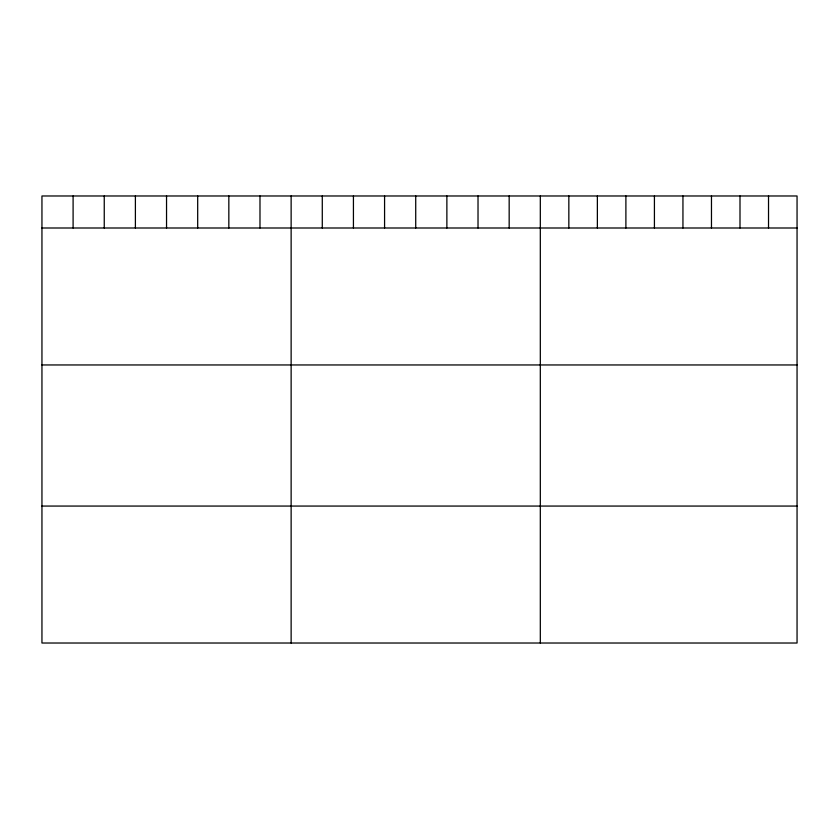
<?xml version="1.0" encoding="UTF-8"?>
<svg xmlns="http://www.w3.org/2000/svg" width="839" height="839" viewBox="0 0 839 839"><rect width="100%" height="100%" fill="white"/><g stroke="black" fill="none" stroke-linecap="round" stroke-linejoin="round"><path stroke-width="1.26" d="M797.05 227.998L797.05 643.02L41.95 643.02L41.95 195.98L797.05 195.98L797.05 227.998L41.95 227.998M41.95 364.955L797.05 364.955M41.95 506.064L797.05 506.064M768.524 195.98L768.524 227.998M739.998 195.98L739.998 227.998M711.472 195.98L711.472 227.998M682.946 195.98L682.946 227.998M654.42 195.98L654.42 227.998M625.894 195.98L625.894 227.998M597.368 195.98L597.368 227.998M568.842 195.98L568.842 227.998M540.316 195.98L540.316 643.02M509.168 195.98L509.168 227.998M478.02 195.98L478.02 227.998M446.872 195.98L446.872 227.998M415.724 195.98L415.724 227.998M384.577 195.98L384.577 227.998M353.429 195.98L353.429 227.998M322.281 195.98L322.281 227.998M291.133 195.98L291.133 643.02M259.985 195.98L259.985 227.998M228.837 195.98L228.837 227.998M197.689 195.98L197.689 227.998M166.542 195.98L166.542 227.998M135.394 195.98L135.394 227.998M104.246 195.98L104.246 227.998M73.098 195.98L73.098 227.998"/></g></svg>
